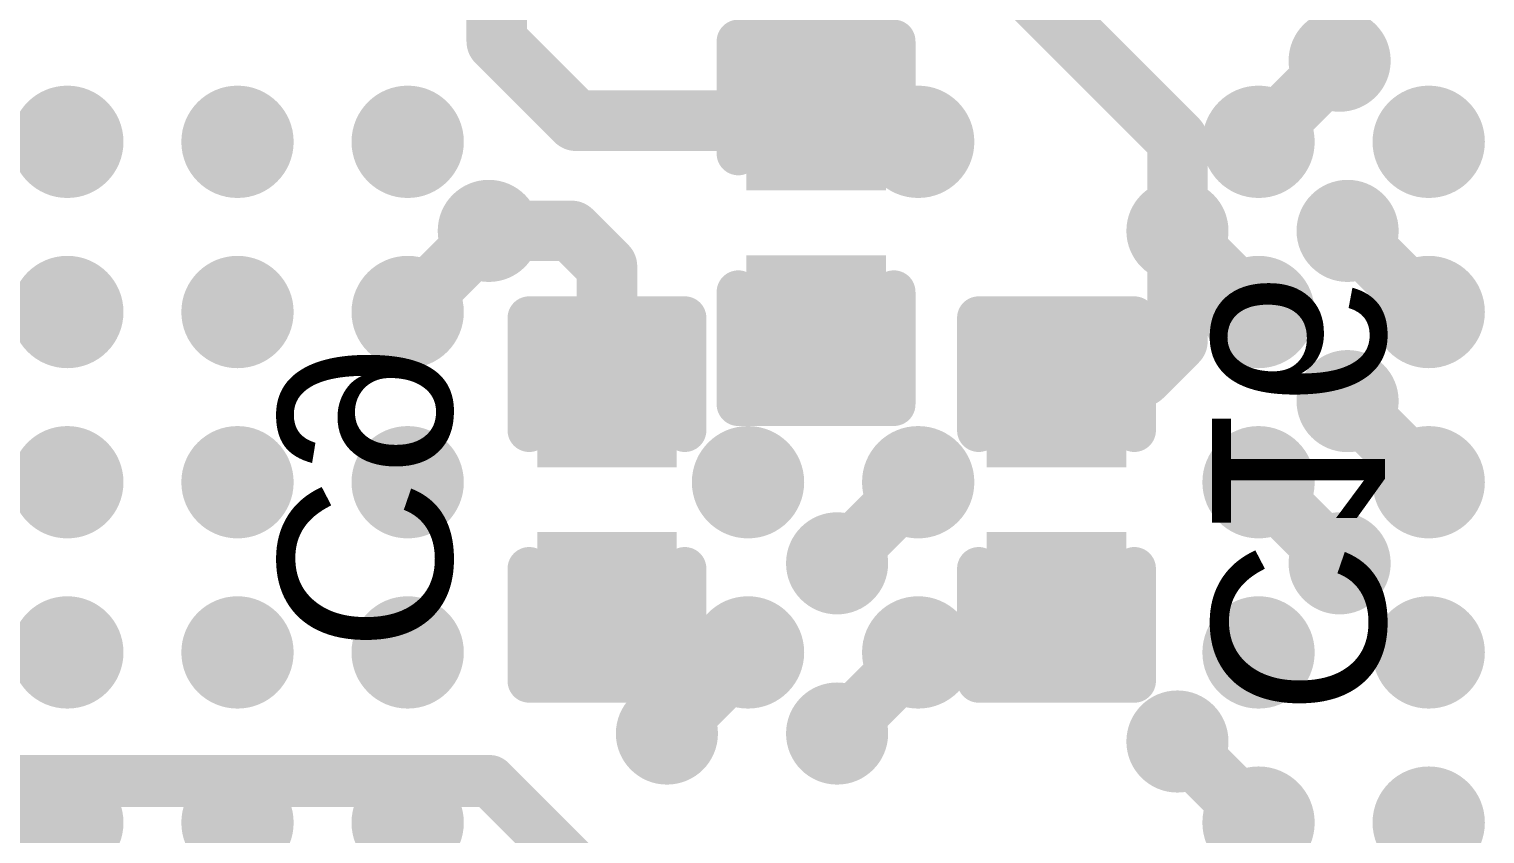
# Model space of a CAD drawing. Header units: inches. Extents: x 28 to 136, y 32 to 73.
# Drawn here: x 42.27 to 46.547, y 62.01 to 64.374 of the extents above; entities that cross this region are included whole.
import ezdxf

# ---------------------------------------------------------------- set-up
doc = ezdxf.new("R2010")
doc.units = ezdxf.units.IN
for name, color, linetype in [('Bottom Layer', 5, 'Continuous'), ('Bottom Overlay', 54, 'Continuous'), ('Bottom Paste', 16, 'Continuous'), ('Bottom Solder', 6, 'Continuous'), ('Top Layer', 1, 'Continuous'), ('Top Paste', 8, 'Continuous'), ('Top Solder', 216, 'Continuous'), ('Via Holes', 16, 'Continuous')]:
    doc.layers.add(name, color=color, linetype=linetype)
doc.styles.add('Arial', font='', dxfattribs={"height": 0.2})
doc.styles.get('Arial').set_extended_font_data('Arial')

# ---------------------------------------------------------------- blocks, each defined once
blk = doc.blocks.new('82_VFBGA_7')
at = {"layer": 'Top Layer'}
h = blk.add_hatch(color=1, dxfattribs=at)
edge = h.paths.add_edge_path()
edge.add_arc((-2.25, 1.25), 0.11, 0, 360)
h = blk.add_hatch(color=1, dxfattribs=at)
edge = h.paths.add_edge_path()
edge.add_arc((-1.75, 1.25), 0.11, 0, 360)
h = blk.add_hatch(color=1, dxfattribs=at)
edge = h.paths.add_edge_path()
edge.add_arc((-1.25, 1.25), 0.11, 0, 360)
h = blk.add_hatch(color=1, dxfattribs=at)
edge = h.paths.add_edge_path()
edge.add_arc((0.25, 1.25), 0.11, 0, 360)
h = blk.add_hatch(color=1, dxfattribs=at)
edge = h.paths.add_edge_path()
edge.add_arc((1.25, 1.25), 0.11, 0, 360)
h = blk.add_hatch(color=1, dxfattribs=at)
edge = h.paths.add_edge_path()
edge.add_arc((1.75, 1.25), 0.11, 0, 360)
h = blk.add_hatch(color=1, dxfattribs=at)
edge = h.paths.add_edge_path()
edge.add_arc((-2.25, 0.75), 0.11, 0, 360)
h = blk.add_hatch(color=1, dxfattribs=at)
edge = h.paths.add_edge_path()
edge.add_arc((-1.75, 0.75), 0.11, 0, 360)
h = blk.add_hatch(color=1, dxfattribs=at)
edge = h.paths.add_edge_path()
edge.add_arc((-1.25, 0.75), 0.11, 0, 360)
h = blk.add_hatch(color=1, dxfattribs=at)
edge = h.paths.add_edge_path()
edge.add_arc((1.25, 0.75), 0.11, 0, 360)
h = blk.add_hatch(color=1, dxfattribs=at)
edge = h.paths.add_edge_path()
edge.add_arc((1.75, 0.75), 0.11, 0, 360)
h = blk.add_hatch(color=1, dxfattribs=at)
edge = h.paths.add_edge_path()
edge.add_arc((-2.25, 0.25), 0.11, 0, 360)
h = blk.add_hatch(color=1, dxfattribs=at)
edge = h.paths.add_edge_path()
edge.add_arc((-1.75, 0.25), 0.11, 0, 360)
h = blk.add_hatch(color=1, dxfattribs=at)
edge = h.paths.add_edge_path()
edge.add_arc((-1.25, 0.25), 0.11, 0, 360)
h = blk.add_hatch(color=1, dxfattribs=at)
edge = h.paths.add_edge_path()
edge.add_arc((-0.25, 0.25), 0.11, 0, 360)
h = blk.add_hatch(color=1, dxfattribs=at)
edge = h.paths.add_edge_path()
edge.add_arc((0.25, 0.25), 0.11, 0, 360)
h = blk.add_hatch(color=1, dxfattribs=at)
edge = h.paths.add_edge_path()
edge.add_arc((1.25, 0.25), 0.11, 0, 360)
h = blk.add_hatch(color=1, dxfattribs=at)
edge = h.paths.add_edge_path()
edge.add_arc((1.75, 0.25), 0.11, 0, 360)
h = blk.add_hatch(color=1, dxfattribs=at)
edge = h.paths.add_edge_path()
edge.add_arc((-2.25, -0.25), 0.11, 0, 360)
h = blk.add_hatch(color=1, dxfattribs=at)
edge = h.paths.add_edge_path()
edge.add_arc((-1.75, -0.25), 0.11, 0, 360)
h = blk.add_hatch(color=1, dxfattribs=at)
edge = h.paths.add_edge_path()
edge.add_arc((-1.25, -0.25), 0.11, 0, 360)
h = blk.add_hatch(color=1, dxfattribs=at)
edge = h.paths.add_edge_path()
edge.add_arc((-0.25, -0.25), 0.11, 0, 360)
h = blk.add_hatch(color=1, dxfattribs=at)
edge = h.paths.add_edge_path()
edge.add_arc((0.25, -0.25), 0.11, 0, 360)
h = blk.add_hatch(color=1, dxfattribs=at)
edge = h.paths.add_edge_path()
edge.add_arc((1.25, -0.25), 0.11, 0, 360)
h = blk.add_hatch(color=1, dxfattribs=at)
edge = h.paths.add_edge_path()
edge.add_arc((1.75, -0.25), 0.11, 0, 360)
h = blk.add_hatch(color=1, dxfattribs=at)
edge = h.paths.add_edge_path()
edge.add_arc((-2.25, -0.75), 0.11, 0, 360)
h = blk.add_hatch(color=1, dxfattribs=at)
edge = h.paths.add_edge_path()
edge.add_arc((-1.75, -0.75), 0.11, 0, 360)
h = blk.add_hatch(color=1, dxfattribs=at)
edge = h.paths.add_edge_path()
edge.add_arc((-1.25, -0.75), 0.11, 0, 360)
h = blk.add_hatch(color=1, dxfattribs=at)
edge = h.paths.add_edge_path()
edge.add_arc((1.25, -0.75), 0.11, 0, 360)
h = blk.add_hatch(color=1, dxfattribs=at)
edge = h.paths.add_edge_path()
edge.add_arc((1.75, -0.75), 0.11, 0, 360)
at = {"layer": 'Top Paste'}
h = blk.add_hatch(color=8, dxfattribs=at)
edge = h.paths.add_edge_path()
edge.add_arc((-2.25, 1.25), 0.11, 0, 360)
h = blk.add_hatch(color=8, dxfattribs=at)
edge = h.paths.add_edge_path()
edge.add_arc((-1.75, 1.25), 0.11, 0, 360)
h = blk.add_hatch(color=8, dxfattribs=at)
edge = h.paths.add_edge_path()
edge.add_arc((-1.25, 1.25), 0.11, 0, 360)
h = blk.add_hatch(color=8, dxfattribs=at)
edge = h.paths.add_edge_path()
edge.add_arc((0.25, 1.25), 0.11, 0, 360)
h = blk.add_hatch(color=8, dxfattribs=at)
edge = h.paths.add_edge_path()
edge.add_arc((1.25, 1.25), 0.11, 0, 360)
h = blk.add_hatch(color=8, dxfattribs=at)
edge = h.paths.add_edge_path()
edge.add_arc((1.75, 1.25), 0.11, 0, 360)
h = blk.add_hatch(color=8, dxfattribs=at)
edge = h.paths.add_edge_path()
edge.add_arc((-2.25, 0.75), 0.11, 0, 360)
h = blk.add_hatch(color=8, dxfattribs=at)
edge = h.paths.add_edge_path()
edge.add_arc((-1.75, 0.75), 0.11, 0, 360)
h = blk.add_hatch(color=8, dxfattribs=at)
edge = h.paths.add_edge_path()
edge.add_arc((-1.25, 0.75), 0.11, 0, 360)
h = blk.add_hatch(color=8, dxfattribs=at)
edge = h.paths.add_edge_path()
edge.add_arc((1.25, 0.75), 0.11, 0, 360)
h = blk.add_hatch(color=8, dxfattribs=at)
edge = h.paths.add_edge_path()
edge.add_arc((1.75, 0.75), 0.11, 0, 360)
h = blk.add_hatch(color=8, dxfattribs=at)
edge = h.paths.add_edge_path()
edge.add_arc((-2.25, 0.25), 0.11, 0, 360)
h = blk.add_hatch(color=8, dxfattribs=at)
edge = h.paths.add_edge_path()
edge.add_arc((-1.75, 0.25), 0.11, 0, 360)
h = blk.add_hatch(color=8, dxfattribs=at)
edge = h.paths.add_edge_path()
edge.add_arc((-1.25, 0.25), 0.11, 0, 360)
h = blk.add_hatch(color=8, dxfattribs=at)
edge = h.paths.add_edge_path()
edge.add_arc((-0.25, 0.25), 0.11, 0, 360)
h = blk.add_hatch(color=8, dxfattribs=at)
edge = h.paths.add_edge_path()
edge.add_arc((0.25, 0.25), 0.11, 0, 360)
h = blk.add_hatch(color=8, dxfattribs=at)
edge = h.paths.add_edge_path()
edge.add_arc((1.25, 0.25), 0.11, 0, 360)
h = blk.add_hatch(color=8, dxfattribs=at)
edge = h.paths.add_edge_path()
edge.add_arc((1.75, 0.25), 0.11, 0, 360)
h = blk.add_hatch(color=8, dxfattribs=at)
edge = h.paths.add_edge_path()
edge.add_arc((-2.25, -0.25), 0.11, 0, 360)
h = blk.add_hatch(color=8, dxfattribs=at)
edge = h.paths.add_edge_path()
edge.add_arc((-1.75, -0.25), 0.11, 0, 360)
h = blk.add_hatch(color=8, dxfattribs=at)
edge = h.paths.add_edge_path()
edge.add_arc((-1.25, -0.25), 0.11, 0, 360)
h = blk.add_hatch(color=8, dxfattribs=at)
edge = h.paths.add_edge_path()
edge.add_arc((-0.25, -0.25), 0.11, 0, 360)
h = blk.add_hatch(color=8, dxfattribs=at)
edge = h.paths.add_edge_path()
edge.add_arc((0.25, -0.25), 0.11, 0, 360)
h = blk.add_hatch(color=8, dxfattribs=at)
edge = h.paths.add_edge_path()
edge.add_arc((1.25, -0.25), 0.11, 0, 360)
h = blk.add_hatch(color=8, dxfattribs=at)
edge = h.paths.add_edge_path()
edge.add_arc((1.75, -0.25), 0.11, 0, 360)
h = blk.add_hatch(color=8, dxfattribs=at)
edge = h.paths.add_edge_path()
edge.add_arc((-2.25, -0.75), 0.11, 0, 360)
h = blk.add_hatch(color=8, dxfattribs=at)
edge = h.paths.add_edge_path()
edge.add_arc((-1.75, -0.75), 0.11, 0, 360)
h = blk.add_hatch(color=8, dxfattribs=at)
edge = h.paths.add_edge_path()
edge.add_arc((-1.25, -0.75), 0.11, 0, 360)
h = blk.add_hatch(color=8, dxfattribs=at)
edge = h.paths.add_edge_path()
edge.add_arc((1.25, -0.75), 0.11, 0, 360)
h = blk.add_hatch(color=8, dxfattribs=at)
edge = h.paths.add_edge_path()
edge.add_arc((1.75, -0.75), 0.11, 0, 360)
at = {"layer": 'Top Solder'}
h = blk.add_hatch(color=216, dxfattribs=at)
edge = h.paths.add_edge_path()
edge.add_arc((-2.25, 1.25), 0.165, 0, 360)
h = blk.add_hatch(color=216, dxfattribs=at)
edge = h.paths.add_edge_path()
edge.add_arc((-1.75, 1.25), 0.165, 0, 360)
h = blk.add_hatch(color=216, dxfattribs=at)
edge = h.paths.add_edge_path()
edge.add_arc((-1.25, 1.25), 0.165, 0, 360)
h = blk.add_hatch(color=216, dxfattribs=at)
edge = h.paths.add_edge_path()
edge.add_arc((0.25, 1.25), 0.165, 0, 360)
h = blk.add_hatch(color=216, dxfattribs=at)
edge = h.paths.add_edge_path()
edge.add_arc((1.25, 1.25), 0.165, 0, 360)
h = blk.add_hatch(color=216, dxfattribs=at)
edge = h.paths.add_edge_path()
edge.add_arc((1.75, 1.25), 0.165, 0, 360)
h = blk.add_hatch(color=216, dxfattribs=at)
edge = h.paths.add_edge_path()
edge.add_arc((-2.25, 0.75), 0.165, 0, 360)
h = blk.add_hatch(color=216, dxfattribs=at)
edge = h.paths.add_edge_path()
edge.add_arc((-1.75, 0.75), 0.165, 0, 360)
h = blk.add_hatch(color=216, dxfattribs=at)
edge = h.paths.add_edge_path()
edge.add_arc((-1.25, 0.75), 0.165, 0, 360)
h = blk.add_hatch(color=216, dxfattribs=at)
edge = h.paths.add_edge_path()
edge.add_arc((1.25, 0.75), 0.165, 0, 360)
h = blk.add_hatch(color=216, dxfattribs=at)
edge = h.paths.add_edge_path()
edge.add_arc((1.75, 0.75), 0.165, 0, 360)
h = blk.add_hatch(color=216, dxfattribs=at)
edge = h.paths.add_edge_path()
edge.add_arc((-2.25, 0.25), 0.165, 0, 360)
h = blk.add_hatch(color=216, dxfattribs=at)
edge = h.paths.add_edge_path()
edge.add_arc((-1.75, 0.25), 0.165, 0, 360)
h = blk.add_hatch(color=216, dxfattribs=at)
edge = h.paths.add_edge_path()
edge.add_arc((-1.25, 0.25), 0.165, 0, 360)
h = blk.add_hatch(color=216, dxfattribs=at)
edge = h.paths.add_edge_path()
edge.add_arc((-0.25, 0.25), 0.165, 0, 360)
h = blk.add_hatch(color=216, dxfattribs=at)
edge = h.paths.add_edge_path()
edge.add_arc((0.25, 0.25), 0.165, 0, 360)
h = blk.add_hatch(color=216, dxfattribs=at)
edge = h.paths.add_edge_path()
edge.add_arc((1.25, 0.25), 0.165, 0, 360)
h = blk.add_hatch(color=216, dxfattribs=at)
edge = h.paths.add_edge_path()
edge.add_arc((1.75, 0.25), 0.165, 0, 360)
h = blk.add_hatch(color=216, dxfattribs=at)
edge = h.paths.add_edge_path()
edge.add_arc((-2.25, -0.25), 0.165, 0, 360)
h = blk.add_hatch(color=216, dxfattribs=at)
edge = h.paths.add_edge_path()
edge.add_arc((-1.75, -0.25), 0.165, 0, 360)
h = blk.add_hatch(color=216, dxfattribs=at)
edge = h.paths.add_edge_path()
edge.add_arc((-1.25, -0.25), 0.165, 0, 360)
h = blk.add_hatch(color=216, dxfattribs=at)
edge = h.paths.add_edge_path()
edge.add_arc((-0.25, -0.25), 0.165, 0, 360)
h = blk.add_hatch(color=216, dxfattribs=at)
edge = h.paths.add_edge_path()
edge.add_arc((0.25, -0.25), 0.165, 0, 360)
h = blk.add_hatch(color=216, dxfattribs=at)
edge = h.paths.add_edge_path()
edge.add_arc((1.25, -0.25), 0.165, 0, 360)
h = blk.add_hatch(color=216, dxfattribs=at)
edge = h.paths.add_edge_path()
edge.add_arc((1.75, -0.25), 0.165, 0, 360)
h = blk.add_hatch(color=216, dxfattribs=at)
edge = h.paths.add_edge_path()
edge.add_arc((-2.25, -0.75), 0.165, 0, 360)
h = blk.add_hatch(color=216, dxfattribs=at)
edge = h.paths.add_edge_path()
edge.add_arc((-1.75, -0.75), 0.165, 0, 360)
h = blk.add_hatch(color=216, dxfattribs=at)
edge = h.paths.add_edge_path()
edge.add_arc((-1.25, -0.75), 0.165, 0, 360)
h = blk.add_hatch(color=216, dxfattribs=at)
edge = h.paths.add_edge_path()
edge.add_arc((1.25, -0.75), 0.165, 0, 360)
h = blk.add_hatch(color=216, dxfattribs=at)
edge = h.paths.add_edge_path()
edge.add_arc((1.75, -0.75), 0.165, 0, 360)
blk = doc.blocks.new('C___0201_B_71')
at = {"layer": 'Bottom Layer'}
for points in [[(-0.45, 0.15), (-0.15, 0.15), (-0.15, -0.15), (-0.45, -0.15)], [(0.15, 0.15), (0.45, 0.15), (0.45, -0.15), (0.15, -0.15)]]:
    blk.add_hatch(color=5, dxfattribs=at).paths.add_polyline_path(points)
at = {"layer": 'Bottom Paste'}
for points in [[(-0.45, 0.15), (-0.15, 0.15), (-0.15, -0.15), (-0.45, -0.15)], [(0.15, 0.15), (0.45, 0.15), (0.45, -0.15), (0.15, -0.15)]]:
    blk.add_hatch(color=16, dxfattribs=at).paths.add_polyline_path(points)
at = {"layer": 'Bottom Solder'}
for points in [[(-0.505, 0.205), (-0.095, 0.205), (-0.095, -0.205), (-0.505, -0.205)], [(0.095, 0.205), (0.505, 0.205), (0.505, -0.205), (0.095, -0.205)]]:
    blk.add_hatch(color=6, dxfattribs=at).paths.add_polyline_path(points)
at = {"layer": 'Bottom Overlay', "const_width": 0.127}
for points in [[(-0.2032, 0.2286), (-0.5334, 0.2286)], [(-0.5334, -0.2286), (-0.5334, 0.2286)], [(0.5334, 0.2286), (0.2032, 0.2286)], [(0.5334, -0.2286), (0.5334, 0.2286)], [(-0.2032, -0.2286), (-0.5334, -0.2286)], [(0.5334, -0.2286), (0.2032, -0.2286)]]:
    blk.add_lwpolyline(points, dxfattribs=at)
at = {"layer": 'Bottom Overlay', "const_width": 0.0635}
for points in [[(-0.5651, 0.2286, 1), (-0.5016, 0.2286, 1)], [(-0.5651, 0.2286, 1), (-0.5016, 0.2286, 1)], [(-0.2349, 0.2286, 1), (-0.1714, 0.2286, 1)], [(0.1714, 0.2286, 1), (0.2349, 0.2286, 1)], [(0.5016, 0.2286, 1), (0.5651, 0.2286, 1)], [(0.5016, 0.2286, 1), (0.5651, 0.2286, 1)], [(-0.5651, -0.2286, 1), (-0.5016, -0.2286, 1)], [(-0.5651, -0.2286, 1), (-0.5016, -0.2286, 1)], [(-0.2349, -0.2286, 1), (-0.1714, -0.2286, 1)], [(0.1714, -0.2286, 1), (0.2349, -0.2286, 1)], [(0.5016, -0.2286, 1), (0.5651, -0.2286, 1)], [(0.5016, -0.2286, 1), (0.5651, -0.2286, 1)]]:
    blk.add_lwpolyline(points, format="xyb", close=True, dxfattribs=at)
blk = doc.blocks.new('C___0201_B_75')
at = {"layer": 'Bottom Layer'}
for points in [[(-0.45, 0.15), (-0.15, 0.15), (-0.15, -0.15), (-0.45, -0.15)], [(0.15, 0.15), (0.45, 0.15), (0.45, -0.15), (0.15, -0.15)]]:
    blk.add_hatch(color=5, dxfattribs=at).paths.add_polyline_path(points)
at = {"layer": 'Bottom Paste'}
for points in [[(-0.45, 0.15), (-0.15, 0.15), (-0.15, -0.15), (-0.45, -0.15)], [(0.15, 0.15), (0.45, 0.15), (0.45, -0.15), (0.15, -0.15)]]:
    blk.add_hatch(color=16, dxfattribs=at).paths.add_polyline_path(points)
at = {"layer": 'Bottom Solder'}
for points in [[(-0.505, 0.205), (-0.095, 0.205), (-0.095, -0.205), (-0.505, -0.205)], [(0.095, 0.205), (0.505, 0.205), (0.505, -0.205), (0.095, -0.205)]]:
    blk.add_hatch(color=6, dxfattribs=at).paths.add_polyline_path(points)
at = {"layer": 'Bottom Overlay', "const_width": 0.127}
for points in [[(-0.2032, 0.2286), (-0.5334, 0.2286)], [(-0.5334, -0.2286), (-0.5334, 0.2286)], [(0.5334, 0.2286), (0.2032, 0.2286)], [(0.5334, -0.2286), (0.5334, 0.2286)], [(-0.2032, -0.2286), (-0.5334, -0.2286)], [(0.5334, -0.2286), (0.2032, -0.2286)]]:
    blk.add_lwpolyline(points, dxfattribs=at)
at = {"layer": 'Bottom Overlay', "const_width": 0.0635}
for points in [[(-0.5651, 0.2286, 1), (-0.5016, 0.2286, 1)], [(-0.5651, 0.2286, 1), (-0.5016, 0.2286, 1)], [(-0.2349, 0.2286, 1), (-0.1714, 0.2286, 1)], [(0.1714, 0.2286, 1), (0.2349, 0.2286, 1)], [(0.5016, 0.2286, 1), (0.5651, 0.2286, 1)], [(0.5016, 0.2286, 1), (0.5651, 0.2286, 1)], [(-0.5651, -0.2286, 1), (-0.5016, -0.2286, 1)], [(-0.5651, -0.2286, 1), (-0.5016, -0.2286, 1)], [(-0.2349, -0.2286, 1), (-0.1714, -0.2286, 1)], [(0.1714, -0.2286, 1), (0.2349, -0.2286, 1)], [(0.5016, -0.2286, 1), (0.5651, -0.2286, 1)], [(0.5016, -0.2286, 1), (0.5651, -0.2286, 1)]]:
    blk.add_lwpolyline(points, format="xyb", close=True, dxfattribs=at)
blk = doc.blocks.new('C___0201_B_78')
at = {"layer": 'Bottom Layer'}
for points in [[(-0.45, 0.15), (-0.15, 0.15), (-0.15, -0.15), (-0.45, -0.15)], [(0.15, 0.15), (0.45, 0.15), (0.45, -0.15), (0.15, -0.15)]]:
    blk.add_hatch(color=5, dxfattribs=at).paths.add_polyline_path(points)
at = {"layer": 'Bottom Paste'}
for points in [[(-0.45, 0.15), (-0.15, 0.15), (-0.15, -0.15), (-0.45, -0.15)], [(0.15, 0.15), (0.45, 0.15), (0.45, -0.15), (0.15, -0.15)]]:
    blk.add_hatch(color=16, dxfattribs=at).paths.add_polyline_path(points)
at = {"layer": 'Bottom Solder'}
for points in [[(-0.505, 0.205), (-0.095, 0.205), (-0.095, -0.205), (-0.505, -0.205)], [(0.095, 0.205), (0.505, 0.205), (0.505, -0.205), (0.095, -0.205)]]:
    blk.add_hatch(color=6, dxfattribs=at).paths.add_polyline_path(points)
at = {"layer": 'Bottom Overlay', "const_width": 0.127}
for points in [[(-0.2032, 0.2286), (-0.5334, 0.2286)], [(-0.5334, -0.2286), (-0.5334, 0.2286)], [(0.5334, 0.2286), (0.2032, 0.2286)], [(0.5334, -0.2286), (0.5334, 0.2286)], [(-0.2032, -0.2286), (-0.5334, -0.2286)], [(0.5334, -0.2286), (0.2032, -0.2286)]]:
    blk.add_lwpolyline(points, dxfattribs=at)
at = {"layer": 'Bottom Overlay', "const_width": 0.0635}
for points in [[(-0.5651, 0.2286, 1), (-0.5016, 0.2286, 1)], [(-0.5651, 0.2286, 1), (-0.5016, 0.2286, 1)], [(-0.2349, 0.2286, 1), (-0.1714, 0.2286, 1)], [(0.1714, 0.2286, 1), (0.2349, 0.2286, 1)], [(0.5016, 0.2286, 1), (0.5651, 0.2286, 1)], [(0.5016, 0.2286, 1), (0.5651, 0.2286, 1)], [(-0.5651, -0.2286, 1), (-0.5016, -0.2286, 1)], [(-0.5651, -0.2286, 1), (-0.5016, -0.2286, 1)], [(-0.2349, -0.2286, 1), (-0.1714, -0.2286, 1)], [(0.1714, -0.2286, 1), (0.2349, -0.2286, 1)], [(0.5016, -0.2286, 1), (0.5651, -0.2286, 1)], [(0.5016, -0.2286, 1), (0.5651, -0.2286, 1)]]:
    blk.add_lwpolyline(points, format="xyb", close=True, dxfattribs=at)

msp = doc.modelspace()

# ---------------------------------------------------------------- hatches: boundary and pattern name
at = {"layer": 'Bottom Layer'}
h = msp.add_hatch(color=5, dxfattribs=at)
edge = h.paths.add_edge_path()
edge.add_arc((46.1201, 64.2811), 0.15, 0, 360)
h = msp.add_hatch(color=5, dxfattribs=at)
edge = h.paths.add_edge_path()
edge.add_arc((43.6201, 63.7811), 0.15, 0, 360)
h = msp.add_hatch(color=5, dxfattribs=at)
edge = h.paths.add_edge_path()
edge.add_arc((45.6435, 63.7811), 0.15, 0, 360)
h = msp.add_hatch(color=5, dxfattribs=at)
edge = h.paths.add_edge_path()
edge.add_arc((46.1435, 63.7811), 0.15, 0, 360)
h = msp.add_hatch(color=5, dxfattribs=at)
edge = h.paths.add_edge_path()
edge.add_arc((46.1435, 63.2811), 0.15, 0, 360)
h = msp.add_hatch(color=5, dxfattribs=at)
edge = h.paths.add_edge_path()
edge.add_arc((44.6435, 62.8045), 0.15, 0, 360)
h = msp.add_hatch(color=5, dxfattribs=at)
edge = h.paths.add_edge_path()
edge.add_arc((46.1201, 62.8045), 0.15, 0, 360)
h = msp.add_hatch(color=5, dxfattribs=at)
edge = h.paths.add_edge_path()
edge.add_arc((44.1435, 62.3045), 0.15, 0, 360)
h = msp.add_hatch(color=5, dxfattribs=at)
edge = h.paths.add_edge_path()
edge.add_arc((44.6435, 62.3045), 0.15, 0, 360)
h = msp.add_hatch(color=5, dxfattribs=at)
edge = h.paths.add_edge_path()
edge.add_arc((45.6435, 62.2811), 0.15, 0, 360)
at = {"layer": 'Top Layer'}
h = msp.add_hatch(color=1, dxfattribs=at)
edge = h.paths.add_edge_path()
edge.add_arc((46.1201, 64.2811), 0.15, 0, 360)
h = msp.add_hatch(color=1, dxfattribs=at)
edge = h.paths.add_edge_path()
edge.add_arc((43.6201, 63.7811), 0.15, 0, 360)
h = msp.add_hatch(color=1, dxfattribs=at)
edge = h.paths.add_edge_path()
edge.add_arc((45.6435, 63.7811), 0.15, 0, 360)
h = msp.add_hatch(color=1, dxfattribs=at)
edge = h.paths.add_edge_path()
edge.add_arc((46.1435, 63.7811), 0.15, 0, 360)
h = msp.add_hatch(color=1, dxfattribs=at)
edge = h.paths.add_edge_path()
edge.add_arc((46.1435, 63.2811), 0.15, 0, 360)
h = msp.add_hatch(color=1, dxfattribs=at)
edge = h.paths.add_edge_path()
edge.add_arc((44.6435, 62.8045), 0.15, 0, 360)
h = msp.add_hatch(color=1, dxfattribs=at)
edge = h.paths.add_edge_path()
edge.add_arc((46.1201, 62.8045), 0.15, 0, 360)
h = msp.add_hatch(color=1, dxfattribs=at)
edge = h.paths.add_edge_path()
edge.add_arc((44.1435, 62.3045), 0.15, 0, 360)
h = msp.add_hatch(color=1, dxfattribs=at)
edge = h.paths.add_edge_path()
edge.add_arc((44.6435, 62.3045), 0.15, 0, 360)
h = msp.add_hatch(color=1, dxfattribs=at)
edge = h.paths.add_edge_path()
edge.add_arc((45.6435, 62.2811), 0.15, 0, 360)
at = {"layer": 'Via Holes'}
h = msp.add_hatch(color=7, dxfattribs=at)
edge = h.paths.add_edge_path()
edge.add_arc((46.1201, 64.2811), 0.075, 0, 360)
h = msp.add_hatch(color=7, dxfattribs=at)
edge = h.paths.add_edge_path()
edge.add_arc((43.6201, 63.7811), 0.075, 0, 360)
h = msp.add_hatch(color=7, dxfattribs=at)
edge = h.paths.add_edge_path()
edge.add_arc((45.6435, 63.7811), 0.075, 0, 360)
h = msp.add_hatch(color=7, dxfattribs=at)
edge = h.paths.add_edge_path()
edge.add_arc((46.1435, 63.7811), 0.075, 0, 360)
h = msp.add_hatch(color=7, dxfattribs=at)
edge = h.paths.add_edge_path()
edge.add_arc((46.1435, 63.2811), 0.075, 0, 360)
h = msp.add_hatch(color=7, dxfattribs=at)
edge = h.paths.add_edge_path()
edge.add_arc((44.6435, 62.8045), 0.075, 0, 360)
h = msp.add_hatch(color=7, dxfattribs=at)
edge = h.paths.add_edge_path()
edge.add_arc((46.1201, 62.8045), 0.075, 0, 360)
h = msp.add_hatch(color=7, dxfattribs=at)
edge = h.paths.add_edge_path()
edge.add_arc((44.1435, 62.3045), 0.075, 0, 360)
h = msp.add_hatch(color=7, dxfattribs=at)
edge = h.paths.add_edge_path()
edge.add_arc((44.6435, 62.3045), 0.075, 0, 360)
h = msp.add_hatch(color=7, dxfattribs=at)
edge = h.paths.add_edge_path()
edge.add_arc((45.6435, 62.2811), 0.075, 0, 360)

# ---------------------------------------------------------------- linework, layer by layer
at = {"layer": 'Bottom Layer'}
for points, const_width in [([(43.6435, 64.3375), (43.6435, 64.7811)], 0.1778), ([(45.0549, 64.6373), (45.6435, 64.0487)], 0.1778), ([(43.6435, 64.3375), (43.8762, 64.1048)], 0.1778), ([(43.8762, 64.1048), (44.5818, 64.1048)], 0.1778), ([(45.6435, 63.7811), (45.6435, 64.0487)], 0.1778), ([(43.6201, 63.7811), (43.8632, 63.7811)], 0.1778), ([(43.8632, 63.7811), (43.9674, 63.6769)], 0.1778), ([(45.6435, 63.4573), (45.6435, 63.7811)], 0.1778), ([(43.9674, 63.292), (43.9674, 63.6769)], 0.1778), ([(45.5394, 63.3531), (45.6435, 63.4573)], 0.1778), ([(45.2882, 63.292), (45.3493, 63.3531)], 0.1778), ([(45.3493, 63.3531), (45.5394, 63.3531)], 0.1778), ([(40.6085, 62.1651), (43.6232, 62.1651)], 0.1524), ([(43.6232, 62.1651), (43.9674, 61.8208)], 0.1524)]:
    msp.add_lwpolyline(points, dxfattribs=dict(at, const_width=const_width))
for points, const_width in [([(43.5991, 64.3375, 1), (43.688, 64.3375, 1)], 0.0889), ([(43.5991, 64.3375, 1), (43.688, 64.3375, 1)], 0.0889), ([(43.8318, 64.1048, 1), (43.9207, 64.1048, 1)], 0.0889), ([(43.8318, 64.1048, 1), (43.9207, 64.1048, 1)], 0.0889), ([(44.5374, 64.1048, 1), (44.6263, 64.1048, 1)], 0.0889), ([(45.5991, 64.0487, 1), (45.688, 64.0487, 1)], 0.0889), ([(45.5991, 64.0487, 1), (45.688, 64.0487, 1)], 0.0889), ([(43.5756, 63.7811, 1), (43.6645, 63.7811, 1)], 0.0889), ([(43.8188, 63.7811, 1), (43.9077, 63.7811, 1)], 0.0889), ([(43.8188, 63.7811, 1), (43.9077, 63.7811, 1)], 0.0889), ([(45.5991, 63.7811, 1), (45.688, 63.7811, 1)], 0.0889), ([(45.5991, 63.7811, 1), (45.688, 63.7811, 1)], 0.0889), ([(43.9229, 63.6769, 1), (44.0119, 63.6769, 1)], 0.0889), ([(43.9229, 63.6769, 1), (44.0119, 63.6769, 1)], 0.0889), ([(45.5991, 63.4573, 1), (45.688, 63.4573, 1)], 0.0889), ([(45.5991, 63.4573, 1), (45.688, 63.4573, 1)], 0.0889), ([(45.3048, 63.3531, 1), (45.3937, 63.3531, 1)], 0.0889), ([(45.3048, 63.3531, 1), (45.3937, 63.3531, 1)], 0.0889), ([(45.4949, 63.3531, 1), (45.5838, 63.3531, 1)], 0.0889), ([(45.4949, 63.3531, 1), (45.5838, 63.3531, 1)], 0.0889), ([(43.9229, 63.292, 1), (44.0119, 63.292, 1)], 0.0889), ([(45.2437, 63.292, 1), (45.3327, 63.292, 1)], 0.0889), ([(43.5851, 62.1651, 1), (43.6613, 62.1651, 1)], 0.0762), ([(43.5851, 62.1651, 1), (43.6613, 62.1651, 1)], 0.0762)]:
    msp.add_lwpolyline(points, format="xyb", close=True, dxfattribs=dict(at, const_width=const_width))
at = {"layer": 'Top Layer', "const_width": 0.1778}
for points in [[(45.8818, 64.0428), (46.1201, 64.2811)], [(43.3818, 63.5428), (43.6201, 63.7811)], [(45.6435, 63.7811), (45.8818, 63.5428)], [(46.1435, 63.7811), (46.3818, 63.5428)], [(46.1435, 63.2811), (46.3818, 63.0428)], [(44.6435, 62.8045), (44.8818, 63.0428)], [(45.8818, 63.0428), (46.1201, 62.8045)], [(44.1435, 62.3045), (44.3818, 62.5428)], [(44.6435, 62.3045), (44.8818, 62.5428)], [(45.6435, 62.2811), (45.8818, 62.0428)]]:
    msp.add_lwpolyline(points, dxfattribs=at)
at = {"layer": 'Top Layer', "const_width": 0.0889}
for points in [[(46.0756, 64.2811, 1), (46.1645, 64.2811, 1)], [(45.8374, 64.0428, 1), (45.9263, 64.0428, 1)], [(43.5756, 63.7811, 1), (43.6645, 63.7811, 1)], [(45.5991, 63.7811, 1), (45.688, 63.7811, 1)], [(46.0991, 63.7811, 1), (46.188, 63.7811, 1)], [(43.3374, 63.5428, 1), (43.4263, 63.5428, 1)], [(45.8374, 63.5428, 1), (45.9263, 63.5428, 1)], [(46.3373, 63.5428, 1), (46.4262, 63.5428, 1)], [(46.0991, 63.2811, 1), (46.188, 63.2811, 1)], [(44.8373, 63.0428, 1), (44.9263, 63.0428, 1)], [(45.8374, 63.0428, 1), (45.9263, 63.0428, 1)], [(46.3373, 63.0428, 1), (46.4262, 63.0428, 1)], [(44.5991, 62.8045, 1), (44.688, 62.8045, 1)], [(46.0756, 62.8045, 1), (46.1645, 62.8045, 1)], [(44.3374, 62.5428, 1), (44.4263, 62.5428, 1)], [(44.8373, 62.5428, 1), (44.9263, 62.5428, 1)], [(44.0991, 62.3045, 1), (44.188, 62.3045, 1)], [(44.5991, 62.3045, 1), (44.688, 62.3045, 1)], [(45.5991, 62.2811, 1), (45.688, 62.2811, 1)], [(45.8374, 62.0428, 1), (45.9263, 62.0428, 1)]]:
    msp.add_lwpolyline(points, format="xyb", close=True, dxfattribs=at)

# ---------------------------------------------------------------- block references
msp.add_blockref('82_VFBGA_7', (44.6318, 62.7928))
at = {"rotation": 270}
for name, p in [('C___0201_B_75', (44.5818, 63.8048)), ('C___0201_B_78', (43.9674, 62.992)), ('C___0201_B_71', (45.2882, 62.992))]:
    msp.add_blockref(name, p, dxfattribs=at)

# ---------------------------------------------------------------- texts
at = {"layer": 'Bottom Overlay', "style": 'Arial', "text_generation_flag": 2}
for s, p in [('C16', (45.7455, 62.3572)), ('C9', (43.0023, 62.5434))]:
    msp.add_text(s, height=0.508, rotation=270, dxfattribs=at).set_placement(p)

doc.saveas('drawing.dxf')
